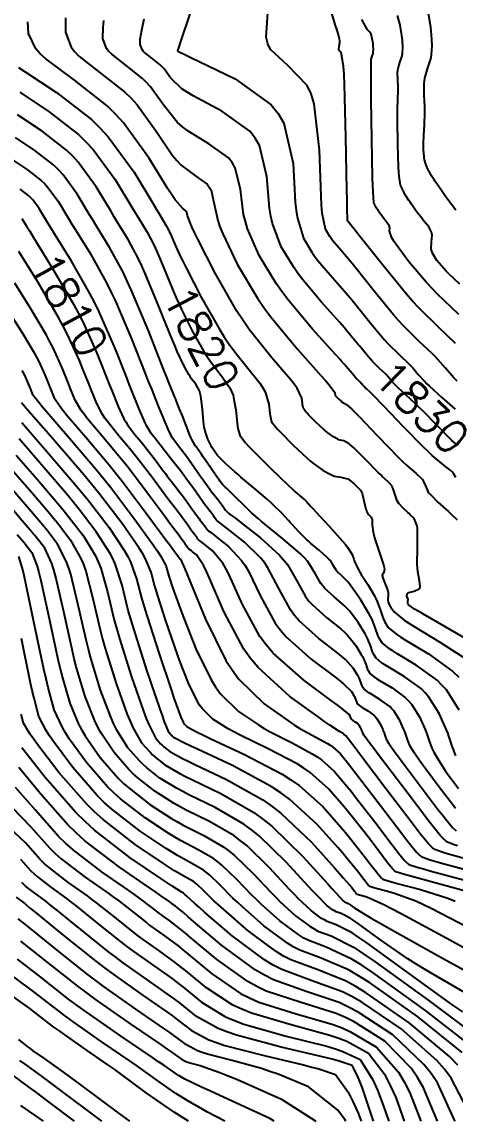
# Model space of a CAD drawing. Header units: metres. Extents: x 837475 to 838479, y 1189012 to 1191015.
# Drawn here: x 838061.6 to 838112.7, y 1189013.9 to 1189143.4 of the extents above; entities that cross this region are included whole.
import ezdxf

# ---------------------------------------------------------------- set-up
doc = ezdxf.new("R2010")
doc.units = ezdxf.units.M
doc.header["$LTSCALE"] = 0.3
doc.layers.add('COTAS 10', color=1, linetype='Continuous')
doc.layers.add('COTAS INT', color=252, linetype='Continuous')
doc.styles.get("Standard").update_dxf_attribs({"font": 'simplex.shx'})

msp = doc.modelspace()

# ---------------------------------------------------------------- linework, layer by layer
at = {"layer": 'COTAS 10'}
for points in [[(838112.736, 1189093.663), (838112.288, 1189094.078), (838110.538, 1189095.826), (838108.846, 1189097.568), (838108.434, 1189097.979), (838108.046, 1189098.359), (838106.849, 1189099.472), (838105.956, 1189100.284), (838105.759, 1189100.474), (838105.584, 1189100.649), (838105.135, 1189101.154), (838104.738, 1189101.616), (838104.596, 1189101.764), (838104.44, 1189101.921), (838103.759, 1189102.561), (838102.926, 1189103.391), (838102.673, 1189103.668), (838102.411, 1189103.966), (838101.387, 1189105.21), (838101.207, 1189105.428), (838100.038, 1189106.842), (838099.572, 1189107.384), (838099.065, 1189107.964), (838096.9, 1189110.385), (838094.699, 1189113.011), (838094.17, 1189113.721), (838093.675, 1189114.424), (838092.179, 1189116.9), (838091.143, 1189119.648), (838090.94, 1189120.522), (838090.772, 1189121.446), (838090.467, 1189125.189), (838089.615, 1189128.841), (838089.103, 1189129.706), (838088.471, 1189130.509), (838085.189, 1189132.88), (838081.788, 1189134.677), (838081.08, 1189135.117), (838080.474, 1189135.533), (838079.132, 1189136.824), (838078.38, 1189137.864), (838078.147, 1189138.121), (838077.902, 1189138.365), (838076.925, 1189139.132), (838076.075, 1189139.792), (838075.911, 1189139.967), (838075.777, 1189140.14), (838075.548, 1189140.737), (838075.564, 1189141.381), (838075.584, 1189141.583), (838075.61, 1189141.795), (838075.763, 1189142.647), (838076.034, 1189143.781)], [(838113.217, 1189112.516), (838111.929, 1189113.729), (838111.624, 1189114.036), (838111.34, 1189114.331), (838110.502, 1189115.292), (838109.985, 1189116.164), (838109.904, 1189116.402), (838109.85, 1189116.638), (838109.883, 1189117.481), (838109.958, 1189118.259), (838109.932, 1189118.454), (838109.886, 1189118.64), (838109.548, 1189119.241), (838109.038, 1189119.859), (838108.882, 1189120.057), (838108.721, 1189120.266), (838108.087, 1189121.118), (838107.49, 1189121.958), (838107.351, 1189122.16), (838107.224, 1189122.349), (838106.86, 1189122.92), (838106.588, 1189123.409), (838106.519, 1189123.545), (838106.451, 1189123.682), (838106.227, 1189124.182), (838106.049, 1189125.227), (838106.01, 1189125.707), (838105.976, 1189126.27), (838105.892, 1189128.994), (838105.861, 1189131.796), (838105.861, 1189132.409), (838105.865, 1189132.952), (838105.909, 1189134.321), (838105.948, 1189135.226), (838105.949, 1189135.476), (838105.946, 1189135.725), (838105.897, 1189136.622), (838105.889, 1189137.472), (838105.911, 1189137.691), (838105.945, 1189137.904), (838106.153, 1189138.617), (838106.377, 1189139.297), (838106.419, 1189139.49), (838106.453, 1189139.684), (838106.507, 1189140.4), (838106.46, 1189141.243), (838106.431, 1189141.518), (838106.395, 1189141.811), (838106.204, 1189143.016), (838105.876, 1189144.165)], [(838061.375, 1189135.14), (838064.837, 1189132.806), (838068.33, 1189130.091), (838069.193, 1189129.247), (838070.01, 1189128.363), (838072.586, 1189124.837), (838074.553, 1189121.577), (838074.986, 1189120.861), (838075.371, 1189120.227), (838076.359, 1189118.609), (838077.113, 1189117.195), (838077.351, 1189116.688), (838077.601, 1189116.132), (838077.853, 1189115.527), (838078.609, 1189113.707), (838079.754, 1189110.982), (838080.09, 1189110.236), (838080.435, 1189109.494), (838081.751, 1189106.848), (838083.097, 1189104.472), (838083.461, 1189103.901), (838083.821, 1189103.367), (838085.091, 1189101.751), (838086.115, 1189100.293), (838086.321, 1189099.858), (838086.494, 1189099.41), (838086.638, 1189098.681), (838086.835, 1189097.682), (838086.977, 1189096.122), (838087.024, 1189095.781), (838087.073, 1189095.479), (838087.279, 1189094.714), (838087.968, 1189093.81), (838088.323, 1189093.419), (838088.749, 1189092.969), (838090.879, 1189090.837), (838093.019, 1189088.773), (838093.45, 1189088.364), (838093.812, 1189088.027), (838094.539, 1189087.397), (838094.795, 1189087.217), (838094.861, 1189087.163), (838094.924, 1189087.107), (838095.133, 1189086.888), (838095.662, 1189086.302), (838095.927, 1189086.014), (838096.244, 1189085.672), (838097.817, 1189083.982), (838099.392, 1189082.222), (838099.71, 1189081.837), (838099.977, 1189081.495), (838100.513, 1189080.625), (838100.709, 1189080.08), (838100.761, 1189079.942), (838100.812, 1189079.81), (838100.988, 1189079.381), (838101.301, 1189078.794), (838101.439, 1189078.561), (838101.6, 1189078.299), (838102.363, 1189077.1), (838103.148, 1189075.78), (838103.322, 1189075.441), (838103.476, 1189075.114), (838103.878, 1189074.029), (838104.187, 1189073.109), (838104.283, 1189072.886), (838104.385, 1189072.676), (838104.79, 1189072.033), (838105.78, 1189071.221), (838106.25, 1189070.906), (838106.805, 1189070.55), (838109.516, 1189068.938), (838112.411, 1189066.846), (838113.082, 1189066.187)], [(838061.606, 1189120.219), (838062.149, 1189119.335), (838062.525, 1189118.724), (838062.976, 1189117.994), (838065.223, 1189114.356), (838067.684, 1189110.133), (838068.27, 1189109.033), (838068.815, 1189107.964), (838070.436, 1189104.356), (838070.751, 1189103.565), (838071.644, 1189101.315), (838071.928, 1189100.604), (838072.189, 1189099.95), (838072.951, 1189098.062), (838073.629, 1189096.636), (838073.837, 1189096.273), (838074.055, 1189095.925), (838074.918, 1189094.783), (838075.851, 1189093.678), (838076.113, 1189093.352), (838076.377, 1189093.018), (838077.343, 1189091.739), (838078.271, 1189090.49), (838078.511, 1189090.174), (838078.743, 1189089.871), (838079.52, 1189088.887), (838080.276, 1189087.92), (838080.495, 1189087.629), (838080.718, 1189087.327), (838081.56, 1189086.151), (838082.294, 1189085.115), (838082.449, 1189084.902), (838082.582, 1189084.721), (838082.891, 1189084.332), (838083.056, 1189084.14), (838083.099, 1189084.083), (838083.141, 1189084.025), (838083.282, 1189083.8), (838083.429, 1189083.586), (838083.474, 1189083.534), (838083.52, 1189083.485), (838083.705, 1189083.337), (838084.172, 1189082.992), (838084.397, 1189082.819), (838084.663, 1189082.613), (838085.969, 1189081.588), (838087.502, 1189079.931), (838087.911, 1189079.326), (838088.312, 1189078.658), (838089.708, 1189075.717), (838091.452, 1189072.538), (838092.073, 1189071.72), (838092.755, 1189070.928), (838095.717, 1189068.295), (838098.482, 1189066.215), (838099.039, 1189065.772), (838099.505, 1189065.388), (838100.438, 1189064.483), (838100.727, 1189064.009), (838100.789, 1189063.897), (838100.842, 1189063.794), (838100.964, 1189063.489), (838101.041, 1189063.26), (838101.065, 1189063.205), (838101.09, 1189063.152), (838101.191, 1189062.992), (838101.438, 1189062.791), (838101.554, 1189062.712), (838101.692, 1189062.624), (838102.367, 1189062.223), (838103.087, 1189061.702), (838103.253, 1189061.539), (838103.406, 1189061.366), (838103.84, 1189060.673), (838104.13, 1189060.013), (838104.191, 1189059.862), (838104.244, 1189059.725), (838104.369, 1189059.342), (838104.487, 1189059.011), (838104.536, 1189058.906), (838104.593, 1189058.795), (838104.856, 1189058.348), (838105.607, 1189057.292), (838105.972, 1189056.797), (838106.404, 1189056.215), (838108.529, 1189053.384), (838110.678, 1189050.56), (838111.126, 1189049.983), (838111.51, 1189049.494), (838112.364, 1189048.467), (838112.774, 1189048.061)], [(838115.612, 1189040.476), (838111.723, 1189041.56), (838107.992, 1189042.562), (838107.269, 1189042.761), (838106.68, 1189042.927), (838105.674, 1189043.243), (838105.533, 1189043.357), (838105.49, 1189043.395), (838105.445, 1189043.436), (838105.27, 1189043.609), (838104.735, 1189044.275), (838104.463, 1189044.626), (838104.138, 1189045.051), (838102.516, 1189047.189), (838100.587, 1189049.671), (838100.067, 1189050.313), (838099.554, 1189050.934), (838097.752, 1189053.014), (838095.591, 1189054.927), (838094.851, 1189055.444), (838094.049, 1189055.954), (838090.643, 1189057.752), (838087.325, 1189059.355), (838086.579, 1189059.744), (838085.909, 1189060.108), (838084.113, 1189061.222), (838082.875, 1189062.458), (838082.556, 1189062.898), (838082.248, 1189063.381), (838081.222, 1189065.479), (838080.233, 1189068.051), (838079.948, 1189068.833), (838079.657, 1189069.644), (838078.568, 1189072.825), (838077.622, 1189075.76), (838077.422, 1189076.416), (838077.249, 1189077.005), (838076.847, 1189078.568), (838076.183, 1189080.128), (838075.844, 1189080.715), (838075.439, 1189081.369), (838073.416, 1189084.291), (838070.674, 1189087.861), (838069.816, 1189088.924), (838068.914, 1189090.02), (838065.298, 1189094.245), (838062.161, 1189097.819), (838061.561, 1189098.504)], [(838113.757, 1189029.037), (838109.249, 1189031.643), (838108.136, 1189032.331), (838107.081, 1189033.004), (838103.757, 1189035.314), (838101.275, 1189037.122), (838100.75, 1189037.479), (838100.296, 1189037.773), (838099.243, 1189038.315), (838098.63, 1189038.539), (838098.454, 1189038.632), (838098.274, 1189038.74), (838097.6, 1189039.243), (838096.434, 1189040.393), (838095.944, 1189040.909), (838095.382, 1189041.51), (838092.749, 1189044.392), (838089.578, 1189047.469), (838088.677, 1189048.193), (838087.766, 1189048.862), (838084.392, 1189050.814), (838081.299, 1189052.316), (838080.566, 1189052.7), (838079.886, 1189053.07), (838077.872, 1189054.295), (838076.278, 1189055.534), (838075.862, 1189055.914), (838075.457, 1189056.309), (838074.088, 1189057.872), (838072.808, 1189059.928), (838072.459, 1189060.635), (838072.113, 1189061.401), (838070.883, 1189064.666), (838069.741, 1189068.423), (838069.451, 1189069.5), (838069.171, 1189070.592), (838068.255, 1189074.666), (838067.367, 1189078.311), (838067.106, 1189079.132), (838066.838, 1189079.871), (838065.815, 1189081.86), (838064.616, 1189083.419), (838064.237, 1189083.888), (838063.838, 1189084.372), (838062.227, 1189086.254), (838060.295, 1189088.497)], [(838112.978, 1189020.465), (838111.995, 1189021.469), (838107.25, 1189025.459), (838102.116, 1189029.025), (838100.887, 1189029.763), (838099.741, 1189030.391), (838096.297, 1189031.756), (838093.301, 1189032.852), (838092.437, 1189033.311), (838091.558, 1189033.837), (838088.26, 1189036.297), (838085.388, 1189038.788), (838084.777, 1189039.332), (838084.246, 1189039.814), (838082.995, 1189041.032), (838082.25, 1189041.754), (838082.038, 1189041.925), (838081.824, 1189042.082), (838081.032, 1189042.54), (838079.607, 1189043.368), (838078.995, 1189043.758), (838078.288, 1189044.218), (838074.949, 1189046.457), (838071.165, 1189049.399), (838070.178, 1189050.3), (838069.217, 1189051.24), (838065.968, 1189054.949), (838063.453, 1189058.247), (838062.956, 1189058.928), (838062.546, 1189059.509), (838061.783, 1189060.765), (838061.506, 1189061.826)], [(838106.71434, 1189013.87212), (838105.706, 1189016.628), (838105.086, 1189017.993), (838104.484, 1189019.169), (838102.452, 1189021.846), (838099.888, 1189023.24), (838098.951, 1189023.607), (838097.915, 1189023.967), (838093.352, 1189025.198), (838088.651, 1189026.586), (838087.528, 1189027.043), (838086.483, 1189027.533), (838083.352, 1189029.567), (838080.895, 1189031.605), (838080.274, 1189032.096), (838079.678, 1189032.557), (838077.743, 1189033.958), (838075.9, 1189035.266), (838075.364, 1189035.668), (838074.816, 1189036.087), (838072.743, 1189037.743), (838070.559, 1189039.475), (838069.942, 1189039.942), (838069.32, 1189040.404), (838067.026, 1189042.026), (838064.842, 1189043.701), (838064.289, 1189044.196), (838063.758, 1189044.705), (838062.026, 1189046.655), (838060.089, 1189048.458)], [(838061.458, 1189035.065), (838064.485, 1189032.662), (838068.156, 1189029.765), (838069.228, 1189028.961), (838070.324, 1189028.155), (838074.485, 1189025.239), (838078.021, 1189022.836), (838078.723, 1189022.353), (838079.305, 1189021.951), (838080.406, 1189021.16), (838080.938, 1189020.879), (838081.16, 1189020.798), (838081.415, 1189020.716), (838082.607, 1189020.406), (838084.933, 1189019.606), (838085.903, 1189019.214), (838087.014, 1189018.748), (838092.201, 1189016.449), (838096.26238, 1189013.87212)], [(838074.33879, 1189013.87212), (838073.043, 1189014.782), (838068.383, 1189018.257), (838067.371, 1189019.003), (838066.481, 1189019.655), (838064.271, 1189021.228), (838062.94, 1189022.156), (838062.603, 1189022.402), (838062.28, 1189022.642), (838061.228, 1189023.467)]]:
    msp.add_lwpolyline(points, dxfattribs=at)
at = {"layer": 'COTAS INT'}
for points in [[(838082.481, 1189147.67), (838080.954, 1189143.057), (838080.659, 1189142.167), (838080.42, 1189141.445), (838080.021, 1189140.235), (838079.991, 1189140.139), (838079.985, 1189140.119), (838079.979, 1189140.102), (838079.968, 1189140.063), (838079.963, 1189140.045), (838079.961, 1189140.037), (838079.958, 1189140.026), (838079.957, 1189140.018), (838079.956, 1189140.016), (838079.956, 1189140.007), (838079.958, 1189140.001), (838079.96, 1189140), (838079.961, 1189139.998), (838079.979, 1189139.984), (838079.984, 1189139.979), (838079.991, 1189139.969), (838081.029, 1189139.462), (838081.681, 1189139.146), (838082.49, 1189138.755), (838086.731, 1189136.708), (838090.988, 1189133.631), (838091.808, 1189132.591), (838092.473, 1189131.468), (838093.578, 1189126.731), (838093.817, 1189122.174), (838093.936, 1189121.165), (838094.077, 1189120.266), (838094.777, 1189117.93), (838095.776, 1189116.277), (838096.107, 1189115.807), (838096.46, 1189115.333), (838097.93, 1189113.579), (838099.578, 1189111.706), (838100.045, 1189111.156), (838100.515, 1189110.593), (838102.248, 1189108.447), (838103.133, 1189107.373), (838103.909, 1189106.429), (838104.334, 1189105.947), (838104.743, 1189105.498), (838106.094, 1189104.152), (838107.197, 1189103.115), (838107.45, 1189102.86), (838107.681, 1189102.62), (838108.324, 1189101.87), (838109.052, 1189101.052), (838109.335, 1189100.769), (838109.655, 1189100.461), (838111.104, 1189099.144), (838112.651, 1189097.752)], [(838112.912, 1189101.063), (838112.52, 1189101.455), (838111.513, 1189102.587), (838110.624, 1189103.624), (838110.305, 1189103.956), (838109.955, 1189104.308), (838108.429, 1189105.743), (838106.561, 1189107.604), (838105.994, 1189108.225), (838105.407, 1189108.892), (838103.11, 1189111.683), (838100.992, 1189114.343), (838100.517, 1189114.928), (838100.092, 1189115.447), (838098.96, 1189116.774), (838098.221, 1189117.655), (838098.044, 1189117.893), (838097.878, 1189118.129), (838097.376, 1189118.96), (838097.011, 1189120.883), (838096.932, 1189121.808), (838096.862, 1189122.903), (838096.689, 1189128.273), (838096.05, 1189133.748), (838095.686, 1189134.909), (838095.242, 1189135.917), (838092.965, 1189138.273), (838090.899, 1189140.134), (838090.589, 1189140.829), (838090.391, 1189141.603), (838090.622, 1189145.045)], [(838112.712, 1189105.502), (838110.764, 1189107.334), (838108.378, 1189109.711), (838107.655, 1189110.504), (838106.905, 1189111.356), (838103.971, 1189114.919), (838101.468, 1189118.094), (838100.605, 1189119.188), (838099.99, 1189119.968), (838099.982, 1189119.977), (838099.981, 1189119.979), (838099.979, 1189119.981), (838099.974, 1189119.99), (838099.945, 1189121.501), (838099.928, 1189122.451), (838099.907, 1189123.632), (838099.799, 1189129.815), (838099.634, 1189136.025), (838099.576, 1189137.222), (838099.514, 1189138.193), (838099.246, 1189139.815), (838099.025, 1189140.014), (838098.992, 1189140.089), (838098.97, 1189140.172), (838098.995, 1189140.541), (838099.067, 1189140.935), (838099.075, 1189141.033), (838099.079, 1189141.128), (838099.05, 1189141.431), (838098.834, 1189142.171), (838098.719, 1189142.541), (838098.581, 1189142.982), (838097.884, 1189145.17)], [(838112.74, 1189121.226), (838111.998, 1189122.206), (838111.805, 1189122.469), (838111.617, 1189122.728), (838110.981, 1189123.634), (838110.448, 1189124.421), (838110.324, 1189124.605), (838110.211, 1189124.775), (838109.89, 1189125.268), (838109.64, 1189125.701), (838109.571, 1189125.833), (838109.503, 1189125.971), (838109.262, 1189126.513), (838109.067, 1189127.152), (838109.028, 1189127.35), (838108.996, 1189127.558), (838108.938, 1189128.387), (838108.946, 1189129.376), (838108.957, 1189129.684), (838108.971, 1189130.007), (838109.052, 1189131.3), (838109.112, 1189132.687), (838109.113, 1189133.069), (838109.108, 1189133.451), (838109.033, 1189134.825), (838109.021, 1189136.127), (838109.056, 1189136.463), (838109.106, 1189136.79), (838109.426, 1189137.882), (838109.768, 1189138.923), (838109.834, 1189139.218), (838109.886, 1189139.516), (838109.969, 1189140.612), (838109.897, 1189141.905), (838109.852, 1189142.326), (838109.796, 1189142.774), (838109.504, 1189144.62)], [(838114.566, 1189070.362), (838111.651, 1189072.016), (838108.854, 1189073.626), (838108.314, 1189073.947), (838107.875, 1189074.214), (838107.138, 1189074.729), (838107.089, 1189074.889), (838107.084, 1189074.933), (838107.083, 1189074.976), (838107.109, 1189075.13), (838107.122, 1189075.315), (838107.112, 1189075.378), (838107.096, 1189075.446), (838106.989, 1189075.731), (838107.028, 1189076.015), (838107.105, 1189076.082), (838107.21, 1189076.143), (838107.827, 1189076.32), (838108.414, 1189076.596), (838108.501, 1189076.719), (838108.554, 1189076.862), (838108.473, 1189077.548), (838108.256, 1189078.648), (838108.225, 1189079.052), (838108.205, 1189079.499), (838108.238, 1189081.475), (838108.246, 1189083.372), (838108.211, 1189083.769), (838108.159, 1189084.112), (838107.84, 1189084.888), (838107.382, 1189085.324), (838107.243, 1189085.452), (838107.099, 1189085.583), (838106.537, 1189086.082), (838106.024, 1189086.659), (838105.912, 1189086.839), (838105.812, 1189087.027), (838105.559, 1189087.782), (838105.338, 1189088.494), (838105.258, 1189088.656), (838105.171, 1189088.803), (838104.79, 1189089.207), (838104.121, 1189089.791), (838103.852, 1189090.051), (838103.546, 1189090.354), (838102.139, 1189091.803), (838100.738, 1189093.195), (838100.437, 1189093.462), (838100.173, 1189093.678), (838099.53, 1189094.032), (838099.102, 1189094.113), (838098.973, 1189094.158), (838098.84, 1189094.212), (838098.32, 1189094.488), (838097.67, 1189094.963), (838097.454, 1189095.143), (838097.223, 1189095.344), (838096.26, 1189096.243), (838095.387, 1189097.117), (838095.212, 1189097.302), (838095.067, 1189097.462), (838094.784, 1189097.832), (838094.7, 1189098.146), (838094.679, 1189098.27), (838094.66, 1189098.41), (838094.602, 1189099.05), (838094.032, 1189100.232), (838093.69, 1189100.715), (838093.268, 1189101.265), (838091.08, 1189103.811), (838088.405, 1189107.159), (838087.676, 1189108.216), (838086.953, 1189109.328), (838084.383, 1189113.811), (838082.342, 1189117.795), (838081.952, 1189118.593), (838081.638, 1189119.259), (838081.135, 1189120.563), (838081.043, 1189120.959), (838080.987, 1189121.053), (838080.919, 1189121.14), (838080.563, 1189121.397), (838079.68, 1189122.445), (838079.279, 1189123.031), (838078.811, 1189123.745), (838076.555, 1189127.389), (838073.57, 1189131.521), (838072.641, 1189132.541), (838071.669, 1189133.508), (838067.79, 1189136.555), (838064.424, 1189139.04), (838063.775, 1189139.652), (838063.248, 1189140.232), (838062.369, 1189142.053), (838062.307, 1189143.425)], [(838066.732, 1189143.891), (838066.733, 1189142.196), (838067.414, 1189140.417), (838067.813, 1189139.903), (838068.303, 1189139.38), (838070.835, 1189137.414), (838073.746, 1189135.127), (838074.476, 1189134.401), (838075.173, 1189133.635), (838077.414, 1189130.534), (838079.365, 1189127.674), (838079.88, 1189127.06), (838080.383, 1189126.523), (838082.105, 1189125.225), (838083.436, 1189124.263), (838083.693, 1189123.937), (838083.9, 1189123.586), (838084.246, 1189122.105), (838084.683, 1189119.988), (838084.948, 1189119.236), (838085.276, 1189118.413), (838086.982, 1189114.84), (838089.355, 1189110.849), (838090.104, 1189109.761), (838090.893, 1189108.68), (838094.074, 1189104.84), (838096.844, 1189101.751), (838097.374, 1189101.143), (838097.801, 1189100.643), (838098.485, 1189099.733), (838098.502, 1189099.554), (838098.507, 1189099.515), (838098.513, 1189099.48), (838098.536, 1189099.392), (838098.616, 1189099.288), (838098.657, 1189099.243), (838098.706, 1189099.191), (838098.951, 1189098.946), (838099.221, 1189098.694), (838099.286, 1189098.637), (838099.346, 1189098.587), (838099.529, 1189098.453), (838099.674, 1189098.376), (838099.712, 1189098.361), (838099.748, 1189098.348), (838099.868, 1189098.325), (838100.504, 1189097.748), (838100.865, 1189097.386), (838101.306, 1189096.937), (838103.569, 1189094.583), (838105.953, 1189092.128), (838106.471, 1189091.615), (838106.927, 1189091.174), (838108.061, 1189090.185), (838108.675, 1189089.648), (838108.803, 1189089.493), (838108.913, 1189089.335), (838109.16, 1189088.74), (838109.466, 1189088.07), (838109.613, 1189087.864), (838109.788, 1189087.65), (838110.645, 1189086.804), (838111.621, 1189085.938), (838111.87, 1189085.71), (838112.111, 1189085.488), (838112.906, 1189084.732)], [(838112.761, 1189089.698), (838112.489, 1189090.176), (838112.348, 1189090.33), (838112.179, 1189090.493), (838111.332, 1189091.162), (838109.972, 1189092.307), (838109.479, 1189092.77), (838108.936, 1189093.296), (838106.556, 1189095.727), (838104.3, 1189098.082), (838103.836, 1189098.561), (838103.442, 1189098.965), (838102.595, 1189099.8), (838102.256, 1189100.108), (838102.182, 1189100.18), (838102.116, 1189100.246), (838101.945, 1189100.437), (838101.795, 1189100.612), (838101.741, 1189100.668), (838101.682, 1189100.728), (838101.424, 1189100.97), (838101.109, 1189101.285), (838101.013, 1189101.39), (838100.914, 1189101.503), (838100.525, 1189101.974), (838099.825, 1189102.787), (838099.561, 1189103.092), (838099.246, 1189103.447), (838099.099, 1189103.612), (838098.552, 1189104.223), (838095.87, 1189107.191), (838092.938, 1189110.689), (838092.233, 1189111.635), (838091.574, 1189112.572), (838089.58, 1189115.87), (838088.21, 1189119.03), (838087.944, 1189119.879), (838087.728, 1189120.717), (838087.357, 1189123.647), (838086.758, 1189126.213), (838086.398, 1189126.822), (838085.953, 1189127.386), (838083.647, 1189129.053), (838081.085, 1189130.6), (838080.48, 1189131.089), (838079.92, 1189131.603), (838078.273, 1189133.679), (838076.777, 1189135.75), (838076.311, 1189136.261), (838075.824, 1189136.746), (838073.88, 1189138.273), (838072.189, 1189139.586), (838071.862, 1189139.935), (838071.595, 1189140.278), (838071.141, 1189141.467), (838071.172, 1189142.748), (838071.211, 1189143.15), (838071.264, 1189143.572)], [(838113.099, 1189108.924), (838110.562, 1189111.352), (838109.913, 1189112.024), (838109.288, 1189112.696), (838107.224, 1189115.121), (838105.708, 1189117.152), (838105.427, 1189117.576), (838105.207, 1189117.939), (838104.916, 1189118.747), (838104.954, 1189119.134), (838104.941, 1189119.231), (838104.918, 1189119.323), (838104.75, 1189119.622), (838104.496, 1189119.93), (838104.419, 1189120.028), (838104.339, 1189120.132), (838104.023, 1189120.556), (838103.726, 1189120.974), (838103.657, 1189121.074), (838103.594, 1189121.168), (838103.413, 1189121.453), (838103.278, 1189121.696), (838103.243, 1189121.764), (838103.209, 1189121.832), (838103.098, 1189122.081), (838102.996, 1189123.386), (838102.969, 1189124.121), (838102.941, 1189125.017), (838102.845, 1189129.6), (838102.776, 1189134.217), (838102.765, 1189135.135), (838102.759, 1189135.896), (838102.766, 1189137.342), (838102.784, 1189137.765), (838102.785, 1189137.882), (838102.783, 1189137.999), (838102.76, 1189138.419), (838102.757, 1189138.817), (838102.767, 1189138.919), (838102.783, 1189139.019), (838102.88, 1189139.353), (838102.985, 1189139.671), (838103.005, 1189139.761), (838103.021, 1189139.852), (838103.046, 1189140.187), (838103.024, 1189140.582), (838103.01, 1189140.711), (838102.993, 1189140.848), (838102.904, 1189141.412), (838102.751, 1189141.949), (838102.693, 1189142.07), (838102.629, 1189142.177), (838102.343, 1189142.463), (838101.686, 1189143.69)], [(838061.219, 1189138.025), (838061.983, 1189137.513), (838065.696, 1189135.08), (838069.809, 1189131.884), (838070.825, 1189130.89), (838071.788, 1189129.849), (838074.822, 1189125.696), (838077.033, 1189122.026), (838077.478, 1189121.289), (838077.85, 1189120.673), (838078.586, 1189119.46), (838078.879, 1189118.91), (838078.971, 1189118.714), (838079.068, 1189118.498), (838079.46, 1189117.556), (838079.9, 1189116.595), (838080.226, 1189115.882), (838080.56, 1189115.204), (838080.947, 1189114.433), (838082.781, 1189110.877), (838084.919, 1189107.103), (838085.497, 1189106.195), (838086.069, 1189105.347), (838086.982, 1189104.186), (838088.085, 1189102.781), (838089.692, 1189100.779), (838090.005, 1189100.287), (838090.263, 1189099.821), (838090.718, 1189098.366), (838090.819, 1189097.266), (838090.851, 1189097.026), (838090.886, 1189096.812), (838091.031, 1189096.273), (838091.517, 1189095.636), (838091.768, 1189095.361), (838092.068, 1189095.043), (838093.57, 1189093.54), (838095.225, 1189091.994), (838095.623, 1189091.648), (838095.993, 1189091.339), (838097.111, 1189090.522), (838098.005, 1189090.048), (838098.235, 1189089.954), (838098.456, 1189089.878), (838099.192, 1189089.738), (838099.842, 1189089.609), (838100.009, 1189089.539), (838100.171, 1189089.454), (838100.709, 1189089.023), (838101.139, 1189088.58), (838101.232, 1189088.488), (838101.315, 1189088.408), (838101.519, 1189088.23), (838101.667, 1189087.958), (838101.713, 1189087.819), (838101.762, 1189087.652), (838101.958, 1189086.823), (838102.158, 1189085.985), (838102.21, 1189085.814), (838102.261, 1189085.668), (838102.429, 1189085.36), (838102.578, 1189085.228), (838102.616, 1189085.193), (838102.653, 1189085.159), (838102.774, 1189085.044), (838102.858, 1189084.838), (838102.872, 1189084.748), (838102.881, 1189084.642), (838102.879, 1189084.14), (838102.99, 1189083.287), (838103.071, 1189082.961), (838103.173, 1189082.595), (838103.721, 1189080.949), (838104.219, 1189079.409), (838104.289, 1189079.111), (838104.329, 1189078.868), (838104.231, 1189078.454), (838104.079, 1189078.237), (838104.085, 1189078.119), (838104.112, 1189077.975), (838104.386, 1189077.243), (838104.698, 1189076.466), (838104.749, 1189076.294), (838104.786, 1189076.14), (838104.79, 1189075.738), (838104.729, 1189075.457), (838104.724, 1189075.378), (838104.725, 1189075.3), (838104.769, 1189075.017), (838104.93, 1189074.664), (838105.004, 1189074.542), (838105.091, 1189074.409), (838105.51, 1189073.841), (838106.649, 1189072.907), (838107.19, 1189072.544), (838107.828, 1189072.136), (838110.946, 1189070.282), (838114.142, 1189068.168)], [(838113.122, 1189062.3), (838111.638, 1189064.669), (838111.116, 1189065.257), (838110.546, 1189065.817), (838108.086, 1189067.595), (838105.783, 1189068.965), (838105.311, 1189069.267), (838104.912, 1189069.535), (838104.07, 1189070.225), (838103.726, 1189070.771), (838103.64, 1189070.95), (838103.558, 1189071.139), (838103.295, 1189071.921), (838102.876, 1189072.963), (838102.695, 1189073.317), (838102.486, 1189073.7), (838101.497, 1189075.316), (838100.449, 1189076.843), (838100.202, 1189077.168), (838099.975, 1189077.451), (838099.312, 1189078.121), (838098.837, 1189078.544), (838098.727, 1189078.671), (838098.628, 1189078.802), (838098.348, 1189079.312), (838097.959, 1189079.914), (838097.791, 1189080.103), (838097.596, 1189080.302), (838096.675, 1189081.101), (838095.637, 1189081.964), (838095.37, 1189082.203), (838095.111, 1189082.443), (838094.245, 1189083.31), (838093.444, 1189084.173), (838093.225, 1189084.411), (838093.007, 1189084.648), (838092.231, 1189085.499), (838091.268, 1189086.466), (838090.933, 1189086.776), (838090.567, 1189087.104), (838088.997, 1189088.444), (838087.417, 1189089.767), (838087.045, 1189090.086), (838086.701, 1189090.383), (838085.694, 1189091.284), (838084.978, 1189091.981), (838084.818, 1189092.15), (838084.673, 1189092.309), (838084.288, 1189092.797), (838084.029, 1189093.209), (838083.965, 1189093.32), (838083.903, 1189093.431), (838083.709, 1189093.819), (838083.535, 1189094.219), (838083.487, 1189094.338), (838083.439, 1189094.459), (838083.267, 1189094.924), (838083.107, 1189095.656), (838083.066, 1189095.945), (838083.027, 1189096.273), (838082.9, 1189097.772), (838082.705, 1189099.286), (838082.624, 1189099.623), (838082.531, 1189099.925), (838082.096, 1189100.721), (838081.573, 1189101.386), (838081.425, 1189101.606), (838081.275, 1189101.841), (838080.721, 1189102.82), (838079.923, 1189104.556), (838079.62, 1189105.268), (838079.281, 1189106.082), (838078.313, 1189108.483), (838077.758, 1189109.857), (838076.134, 1189113.766), (838075.82, 1189114.467), (838075.731, 1189114.662), (838075.348, 1189115.479), (838074.131, 1189117.758), (838072.892, 1189119.78), (838072.494, 1189120.434), (838072.072, 1189121.129), (838070.351, 1189123.978), (838068.232, 1189126.878), (838067.56, 1189127.605), (838066.85, 1189128.299), (838063.978, 1189130.531), (838061.107, 1189132.472)], [(838112.759, 1189056.923), (838112.621, 1189057.218), (838112.288, 1189058.149), (838111.938, 1189059.226), (838111.788, 1189059.613), (838111.615, 1189060.038), (838110.801, 1189061.893), (838109.58, 1189063.843), (838109.151, 1189064.328), (838108.681, 1189064.788), (838106.656, 1189066.252), (838104.76, 1189067.38), (838104.372, 1189067.628), (838104.043, 1189067.849), (838103.351, 1189068.417), (838103.067, 1189068.867), (838102.996, 1189069.013), (838102.929, 1189069.169), (838102.712, 1189069.813), (838102.367, 1189070.671), (838102.218, 1189070.962), (838102.046, 1189071.277), (838101.232, 1189072.608), (838100.213, 1189073.979), (838099.911, 1189074.319), (838099.602, 1189074.642), (838098.413, 1189075.664), (838097.316, 1189076.64), (838097.064, 1189076.933), (838096.834, 1189077.236), (838096.188, 1189078.413), (838095.291, 1189079.802), (838094.903, 1189080.238), (838094.455, 1189080.697), (838092.329, 1189082.54), (838090.231, 1189084.214), (838089.8, 1189084.567), (838089.434, 1189084.871), (838088.654, 1189085.567), (838088.157, 1189086.076), (838087.97, 1189086.262), (838087.761, 1189086.468), (838086.828, 1189087.373), (838085.939, 1189088.228), (838085.758, 1189088.402), (838085.605, 1189088.549), (838085.29, 1189088.854), (838084.987, 1189089.245), (838084.841, 1189089.447), (838084.67, 1189089.689), (838083.829, 1189090.9), (838082.938, 1189092.196), (838082.734, 1189092.491), (838082.549, 1189092.758), (838082.036, 1189093.496), (838081.632, 1189094.193), (838081.515, 1189094.435), (838081.395, 1189094.698), (838080.947, 1189095.826), (838080.52, 1189096.974), (838080.415, 1189097.25), (838080.314, 1189097.508), (838079.998, 1189098.289), (838079.746, 1189098.888), (838079.685, 1189099.031), (838079.63, 1189099.165), (838079.464, 1189099.567), (838078.933, 1189100.899), (838078.647, 1189101.619), (838078.302, 1189102.491), (838076.551, 1189106.908), (838074.535, 1189111.732), (838074.022, 1189112.862), (838073.527, 1189113.901), (838071.904, 1189116.908), (838070.413, 1189119.333), (838070.001, 1189120.007), (838069.591, 1189120.68), (838068.115, 1189123.119), (838066.454, 1189125.392), (838065.927, 1189125.962), (838065.371, 1189126.506), (838063.119, 1189128.257), (838060.868, 1189129.778)], [(838060.629, 1189127.084), (838062.259, 1189125.982), (838063.891, 1189124.714), (838064.294, 1189124.32), (838064.676, 1189123.907), (838065.88, 1189122.259), (838067.11, 1189120.232), (838067.509, 1189119.579), (838067.934, 1189118.887), (838069.677, 1189116.057), (838071.58, 1189112.645), (838072.105, 1189111.585), (838072.628, 1189110.476), (838074.513, 1189106.057), (838076.141, 1189101.955), (838076.503, 1189101.045), (838076.827, 1189100.234), (838077.676, 1189098.124), (838078.211, 1189096.816), (838078.336, 1189096.511), (838078.452, 1189096.231), (838078.79, 1189095.423), (838079.132, 1189094.752), (838079.251, 1189094.558), (838079.381, 1189094.36), (838079.937, 1189093.613), (838080.716, 1189092.596), (838080.987, 1189092.227), (838081.282, 1189091.82), (838082.547, 1189090.037), (838083.743, 1189088.347), (838083.996, 1189088), (838084.214, 1189087.704), (838084.718, 1189087.069), (838084.987, 1189086.756), (838085.057, 1189086.663), (838085.125, 1189086.568), (838085.357, 1189086.201), (838085.596, 1189085.851), (838085.669, 1189085.767), (838085.745, 1189085.688), (838086.046, 1189085.446), (838086.808, 1189084.883), (838087.175, 1189084.601), (838087.609, 1189084.264), (838089.741, 1189082.591), (838091.964, 1189080.578), (838092.456, 1189080.026), (838092.893, 1189079.477), (838094.028, 1189077.515), (838095.04, 1189075.67), (838095.4, 1189075.195), (838095.796, 1189074.736), (838097.515, 1189073.208), (838099.228, 1189071.833), (838099.62, 1189071.47), (838099.977, 1189071.115), (838100.967, 1189069.899), (838101.607, 1189068.855), (838101.742, 1189068.607), (838101.859, 1189068.379), (838102.13, 1189067.705), (838102.299, 1189067.2), (838102.352, 1189067.077), (838102.408, 1189066.962), (838102.631, 1189066.609), (838103.175, 1189066.163), (838103.433, 1189065.989), (838103.738, 1189065.794), (838105.226, 1189064.909), (838106.816, 1189063.76), (838107.185, 1189063.398), (838107.522, 1189063.018), (838108.481, 1189061.487), (838109.12, 1189060.03), (838109.255, 1189059.696), (838109.373, 1189059.392), (838109.648, 1189058.547), (838109.91, 1189057.816), (838110.018, 1189057.584), (838110.143, 1189057.34), (838110.724, 1189056.351), (838111.498, 1189055.193), (838111.744, 1189054.842), (838112.004, 1189054.477), (838113.057, 1189053.049)], [(838112.724, 1189050.703), (838112.38, 1189051.142), (838110.793, 1189053.217), (838109.204, 1189055.346), (838108.858, 1189055.819), (838108.553, 1189056.242), (838107.79, 1189057.349), (838107.368, 1189058.068), (838107.277, 1189058.245), (838107.198, 1189058.413), (838107.009, 1189058.945), (838106.809, 1189059.558), (838106.723, 1189059.779), (838106.625, 1189060.021), (838106.161, 1189061.08), (838105.464, 1189062.192), (838105.219, 1189062.468), (838104.951, 1189062.731), (838103.797, 1189063.566), (838102.715, 1189064.209), (838102.494, 1189064.351), (838102.306, 1189064.477), (838101.911, 1189064.801), (838101.749, 1189065.057), (838101.709, 1189065.141), (838101.67, 1189065.23), (838101.547, 1189065.597), (838101.35, 1189066.086), (838101.265, 1189066.252), (838101.167, 1189066.432), (838100.703, 1189067.191), (838099.741, 1189068.252), (838099.33, 1189068.621), (838098.855, 1189069.024), (838096.616, 1189070.751), (838094.275, 1189072.832), (838093.737, 1189073.457), (838093.246, 1189074.104), (838091.868, 1189076.616), (838090.603, 1189079.068), (838090.183, 1189079.676), (838089.733, 1189080.255), (838087.855, 1189082.09), (838086.136, 1189083.438), (838085.786, 1189083.71), (838085.49, 1189083.938), (838084.876, 1189084.392), (838084.633, 1189084.587), (838084.571, 1189084.65), (838084.512, 1189084.718), (838084.319, 1189085), (838084.133, 1189085.296), (838084.078, 1189085.373), (838084.021, 1189085.448), (838083.805, 1189085.7), (838083.398, 1189086.212), (838083.222, 1189086.451), (838083.019, 1189086.731), (838082.053, 1189088.094), (838080.945, 1189089.642), (838080.651, 1189090.039), (838080.363, 1189090.423), (838079.368, 1189091.695), (838078.53, 1189092.739), (838078.34, 1189092.979), (838078.169, 1189093.198), (838077.702, 1189093.811), (838077.359, 1189094.264), (838077.266, 1189094.383), (838077.173, 1189094.499), (838076.842, 1189094.891), (838076.434, 1189095.546), (838076.293, 1189095.827), (838076.139, 1189096.151), (838075.48, 1189097.683), (838074.57, 1189099.941), (838074.257, 1189100.722), (838073.918, 1189101.572), (838072.702, 1189104.636), (838072.475, 1189105.206), (838070.722, 1189109.22), (838070.187, 1189110.309), (838069.632, 1189111.389), (838067.45, 1189115.206), (838065.455, 1189118.44), (838065.017, 1189119.152), (838064.629, 1189119.783), (838063.673, 1189121.354), (838063.644, 1189121.4), (838062.898, 1189122.421), (838062.661, 1189122.677), (838062.412, 1189122.922), (838061.4, 1189123.707)], [(838112.934, 1189046.308), (838112.547, 1189046.43), (838111.783, 1189046.734), (838111.49, 1189046.971), (838111.401, 1189047.051), (838111.308, 1189047.136), (838110.945, 1189047.495), (838109.992, 1189048.666), (838109.528, 1189049.263), (838108.977, 1189049.979), (838106.265, 1189053.552), (838103.604, 1189057.084), (838103.086, 1189057.775), (838102.662, 1189058.341), (838101.922, 1189059.346), (838101.818, 1189059.523), (838101.795, 1189059.567), (838101.776, 1189059.609), (838101.729, 1189059.74), (838101.68, 1189059.891), (838101.659, 1189059.945), (838101.634, 1189060.005), (838101.52, 1189060.266), (838101.348, 1189060.541), (838101.288, 1189060.609), (838101.222, 1189060.674), (838100.937, 1189060.88), (838100.67, 1189061.038), (838100.615, 1189061.073), (838100.569, 1189061.104), (838100.471, 1189061.184), (838100.432, 1189061.248), (838100.422, 1189061.268), (838100.412, 1189061.29), (838100.382, 1189061.381), (838100.333, 1189061.502), (838100.312, 1189061.543), (838100.288, 1189061.587), (838100.173, 1189061.774), (838099.27, 1189062.524), (838098.748, 1189062.923), (838098.108, 1189063.405), (838094.818, 1189065.838), (838091.234, 1189069.025), (838090.41, 1189069.982), (838089.658, 1189070.972), (838087.548, 1189074.818), (838086.022, 1189078.248), (838085.638, 1189078.976), (838085.271, 1189079.608), (838084.083, 1189081.086), (838083.19, 1189081.787), (838083.008, 1189081.928), (838082.854, 1189082.047), (838082.534, 1189082.283), (838082.408, 1189082.384), (838082.376, 1189082.417), (838082.345, 1189082.453), (838082.245, 1189082.599), (838082.148, 1189082.753), (838082.12, 1189082.793), (838082.09, 1189082.832), (838081.978, 1189082.963), (838081.767, 1189083.229), (838081.675, 1189083.353), (838081.569, 1189083.499), (838081.067, 1189084.207), (838080.491, 1189085.012), (838080.338, 1189085.218), (838080.189, 1189085.418), (838079.672, 1189086.079), (838078.956, 1189087.004), (838078.682, 1189087.369), (838078.374, 1189087.782), (838076.983, 1189089.668), (838075.394, 1189091.771), (838074.96, 1189092.321), (838074.529, 1189092.857), (838072.994, 1189094.676), (838071.676, 1189096.304), (838071.382, 1189096.719), (838071.119, 1189097.12), (838070.421, 1189098.44), (838069.809, 1189099.96), (838069.598, 1189100.486), (838069.37, 1189101.058), (838068.8, 1189102.494), (838068.398, 1189103.505), (838066.986, 1189106.582), (838066.481, 1189107.551), (838065.925, 1189108.572), (838063.505, 1189112.681), (838061.243, 1189116.335)], [(838115.017, 1189044.458), (838112.161, 1189045.237), (838111.595, 1189045.4), (838111.128, 1189045.541), (838110.255, 1189045.861), (838110.001, 1189046.068), (838109.923, 1189046.137), (838109.843, 1189046.211), (838109.526, 1189046.524), (838108.558, 1189047.726), (838108.067, 1189048.362), (838107.479, 1189049.13), (838104.548, 1189052.994), (838101.648, 1189056.83), (838101.079, 1189057.58), (838100.612, 1189058.193), (838099.768, 1189059.279), (838099.545, 1189059.477), (838099.469, 1189059.53), (838099.386, 1189059.583), (838099.035, 1189059.768), (838097.899, 1189060.515), (838097.322, 1189060.922), (838096.631, 1189061.415), (838093.186, 1189063.919), (838089.442, 1189067.32), (838088.563, 1189068.379), (838087.751, 1189069.488), (838085.388, 1189073.919), (838083.732, 1189077.839), (838083.365, 1189078.626), (838083.04, 1189079.284), (838082.197, 1189080.584), (838081.716, 1189080.962), (838081.618, 1189081.038), (838081.536, 1189081.101), (838081.364, 1189081.228), (838081.296, 1189081.283), (838081.279, 1189081.301), (838081.262, 1189081.32), (838081.208, 1189081.399), (838081.156, 1189081.481), (838081.141, 1189081.503), (838081.125, 1189081.524), (838081.064, 1189081.594), (838080.951, 1189081.738), (838080.901, 1189081.804), (838080.844, 1189081.883), (838080.574, 1189082.264), (838080.264, 1189082.697), (838080.182, 1189082.808), (838080.101, 1189082.915), (838079.823, 1189083.271), (838079.17, 1189084.136), (838078.852, 1189084.564), (838078.476, 1189085.074), (838076.624, 1189087.596), (838074.411, 1189090.524), (838073.807, 1189091.29), (838073.207, 1189092.036), (838071.07, 1189094.568), (838069.298, 1189096.683), (838068.927, 1189097.166), (838068.608, 1189097.604), (838067.892, 1189098.819), (838067.428, 1189099.97), (838067.268, 1189100.368), (838067.096, 1189100.801), (838066.36, 1189102.654), (838065.291, 1189104.984), (838064.908, 1189105.718), (838064.487, 1189106.491), (838062.654, 1189109.603), (838060.781, 1189112.612)], [(838060.32, 1189108.889), (838061.803, 1189106.525), (838063.049, 1189104.411), (838063.335, 1189103.886), (838063.595, 1189103.387), (838064.321, 1189101.803), (838064.821, 1189100.545), (838064.939, 1189100.25), (838065.047, 1189099.979), (838065.362, 1189099.197), (838066.098, 1189098.089), (838066.472, 1189097.612), (838066.919, 1189097.061), (838069.146, 1189094.46), (838071.885, 1189091.215), (838072.654, 1189090.259), (838073.428, 1189089.278), (838076.265, 1189085.524), (838078.578, 1189082.365), (838079.023, 1189081.759), (838079.383, 1189081.268), (838079.975, 1189080.463), (838080.014, 1189080.413), (838080.026, 1189080.398), (838080.037, 1189080.382), (838080.081, 1189080.321), (838080.12, 1189080.267), (838080.128, 1189080.256), (838080.135, 1189080.246), (838080.159, 1189080.216), (838080.162, 1189080.213), (838080.164, 1189080.21), (838080.171, 1189080.198), (838080.179, 1189080.187), (838080.181, 1189080.184), (838080.184, 1189080.182), (838080.193, 1189080.174), (838080.229, 1189080.147), (838080.243, 1189080.136), (838080.311, 1189080.083), (838080.808, 1189078.96), (838081.093, 1189078.276), (838081.441, 1189077.429), (838083.228, 1189073.02), (838085.631, 1189068.161), (838086.368, 1189067.03), (838087.135, 1189065.993), (838090.162, 1189063.02), (838093.057, 1189060.979), (838093.741, 1189060.529), (838094.374, 1189060.128), (838096.237, 1189059.096), (838097.607, 1189058.373), (838097.929, 1189058.168), (838098.227, 1189057.96), (838099.096, 1189057.191), (838100.259, 1189055.774), (838100.742, 1189055.157), (838101.294, 1189054.444), (838103.871, 1189051.059), (838106.365, 1189047.77), (838106.866, 1189047.117), (838107.284, 1189046.576), (838108.108, 1189045.552), (838108.377, 1189045.286), (838108.445, 1189045.223), (838108.511, 1189045.164), (838108.728, 1189044.988), (838109.709, 1189044.653), (838110.257, 1189044.493), (838110.925, 1189044.304), (838114.335, 1189043.382)], [(838061.611, 1189102.33), (838061.762, 1189102.053), (838061.899, 1189101.789), (838062.283, 1189100.953), (838062.547, 1189100.288), (838062.609, 1189100.132), (838062.666, 1189099.989), (838062.833, 1189099.576), (838063.588, 1189098.573), (838064.017, 1189098.058), (838064.54, 1189097.44), (838067.222, 1189094.353), (838070.414, 1189090.598), (838071.259, 1189089.559), (838072.087, 1189088.521), (838074.936, 1189084.777), (838077.159, 1189081.668), (838077.592, 1189081.031), (838077.946, 1189080.491), (838078.565, 1189079.348), (838078.748, 1189078.637), (838078.827, 1189078.369), (838078.918, 1189078.071), (838079.348, 1189076.735), (838080.084, 1189074.692), (838080.367, 1189073.947), (838080.685, 1189073.125), (838082.121, 1189069.508), (838083.901, 1189065.866), (838084.436, 1189065.029), (838084.989, 1189064.265), (838087.137, 1189062.121), (838089.483, 1189060.544), (838090.16, 1189060.136), (838090.85, 1189059.742), (838093.44, 1189058.424), (838095.828, 1189057.164), (838096.39, 1189056.806), (838096.909, 1189056.444), (838098.424, 1189055.103), (838099.906, 1189053.354), (838100.404, 1189052.735), (838100.941, 1189052.058), (838103.194, 1189049.124), (838105.251, 1189046.41), (838105.664, 1189045.872), (838106.009, 1189045.425), (838106.689, 1189044.581), (838106.911, 1189044.361), (838106.968, 1189044.309), (838107.022, 1189044.261), (838107.201, 1189044.116), (838108.291, 1189043.764), (838108.919, 1189043.586), (838109.69, 1189043.372), (838113.654, 1189042.305)], [(838061.591, 1189096.176), (838064.555, 1189092.793), (838067.851, 1189088.945), (838068.668, 1189087.954), (838069.443, 1189086.995), (838071.896, 1189083.804), (838073.718, 1189081.069), (838074.096, 1189080.398), (838074.419, 1189079.764), (838075.128, 1189077.788), (838075.749, 1189075.373), (838076.017, 1189074.463), (838076.326, 1189073.449), (838077.788, 1189068.915), (838079.231, 1189064.596), (838079.528, 1189063.718), (838079.781, 1189062.978), (838080.324, 1189061.45), (838080.595, 1189060.895), (838080.677, 1189060.767), (838080.761, 1189060.651), (838081.089, 1189060.324), (838082.335, 1189059.672), (838082.999, 1189059.351), (838083.8, 1189058.969), (838087.845, 1189057.08), (838092.27, 1189054.745), (838093.311, 1189054.081), (838094.273, 1189053.41), (838097.08, 1189050.926), (838099.201, 1189048.515), (838099.73, 1189047.89), (838100.233, 1189047.285), (838101.839, 1189045.254), (838103.024, 1189043.691), (838103.262, 1189043.381), (838103.46, 1189043.124), (838103.852, 1189042.638), (838103.98, 1189042.511), (838104.012, 1189042.481), (838104.043, 1189042.453), (838104.146, 1189042.37), (838104.882, 1189042.139), (838105.312, 1189042.018), (838105.841, 1189041.872), (838108.567, 1189041.14), (838111.822, 1189040.12), (838112.684, 1189039.793)], [(838114.064, 1189036.721), (838109.909, 1189038.897), (838108.933, 1189039.36), (838108.033, 1189039.764), (838105.412, 1189040.72), (838103.689, 1189041.183), (838103.356, 1189041.275), (838103.084, 1189041.351), (838102.619, 1189041.497), (838102.554, 1189041.55), (838102.534, 1189041.567), (838102.514, 1189041.586), (838102.433, 1189041.666), (838102.186, 1189041.973), (838102.06, 1189042.136), (838101.91, 1189042.332), (838101.162, 1189043.319), (838099.879, 1189044.898), (838099.392, 1189045.468), (838098.848, 1189046.095), (838096.408, 1189048.837), (838093.163, 1189051.797), (838092.112, 1189052.562), (838090.995, 1189053.303), (838086.408, 1189055.779), (838082.315, 1189057.684), (838081.508, 1189058.065), (838080.844, 1189058.382), (838079.626, 1189058.997), (838079.346, 1189059.215), (838079.272, 1189059.282), (838079.201, 1189059.351), (838078.961, 1189059.626), (838078.42, 1189060.936), (838078.16, 1189061.658), (838077.853, 1189062.537), (838076.342, 1189067.007), (838074.784, 1189071.88), (838074.445, 1189073.011), (838074.148, 1189074.048), (838073.41, 1189077.007), (838072.656, 1189079.401), (838072.349, 1189080.081), (838071.998, 1189080.769), (838070.375, 1189083.318), (838068.236, 1189086.101), (838067.56, 1189086.937), (838066.848, 1189087.802), (838063.973, 1189091.158), (838061.267, 1189094.256)], [(838060.943, 1189092.336), (838063.391, 1189089.524), (838065.844, 1189086.658), (838066.452, 1189085.921), (838067.029, 1189085.207), (838068.855, 1189082.832), (838070.278, 1189080.47), (838070.601, 1189079.765), (838070.893, 1189079.038), (838071.691, 1189076.227), (838072.489, 1189072.896), (838072.781, 1189071.841), (838073.103, 1189070.728), (838074.522, 1189066.227), (838075.939, 1189062.158), (838076.26, 1189061.317), (838076.549, 1189060.6), (838077.336, 1189059.041), (838077.953, 1189058.337), (838078.136, 1189058.159), (838078.323, 1189057.988), (838079.041, 1189057.429), (838080.525, 1189056.611), (838081.194, 1189056.277), (838081.976, 1189055.895), (838085.736, 1189054.124), (838090.002, 1189051.729), (838091.104, 1189050.954), (838092.171, 1189050.13), (838095.736, 1189046.749), (838098.496, 1189043.675), (838099.055, 1189043.046), (838099.525, 1189042.512), (838100.484, 1189041.384), (838100.796, 1189040.972), (838100.859, 1189040.89), (838100.911, 1189040.823), (838101.014, 1189040.695), (838101.048, 1189040.661), (838101.057, 1189040.653), (838101.065, 1189040.646), (838101.092, 1189040.624), (838101.286, 1189040.563), (838101.399, 1189040.531), (838101.538, 1189040.493), (838102.256, 1189040.3), (838104.243, 1189039.408), (838105.182, 1189038.928), (838106.29, 1189038.348), (838111.694, 1189035.412), (838117.322, 1189032.299)], [(838060.619, 1189090.417), (838062.809, 1189087.889), (838064.841, 1189085.515), (838065.345, 1189084.904), (838065.823, 1189084.313), (838067.335, 1189082.346), (838068.558, 1189080.17), (838068.853, 1189079.448), (838069.13, 1189078.674), (838069.973, 1189075.447), (838070.83, 1189071.744), (838071.116, 1189070.67), (838071.422, 1189069.575), (838072.702, 1189065.447), (838074.026, 1189061.78), (838074.359, 1189060.976), (838074.679, 1189060.264), (838075.712, 1189058.457), (838076.705, 1189057.323), (838076.999, 1189057.036), (838077.3, 1189056.761), (838078.457, 1189055.862), (838080.205, 1189054.841), (838080.88, 1189054.488), (838081.638, 1189054.105), (838085.064, 1189052.469), (838088.954, 1189050.218), (838090.005, 1189049.447), (838091.044, 1189048.612), (838094.699, 1189045.064), (838097.609, 1189041.849), (838098.177, 1189041.224), (838098.643, 1189040.714), (838099.468, 1189039.832), (838099.617, 1189039.721), (838099.657, 1189039.697), (838099.696, 1189039.676), (838099.832, 1189039.626), (838100.066, 1189039.506), (838100.166, 1189039.441), (838100.283, 1189039.362), (838100.833, 1189038.961), (838102.764, 1189037.789), (838103.75, 1189037.224), (838104.932, 1189036.555), (838110.833, 1189033.27), (838116.907, 1189029.911)], [(838113.567, 1189026.73), (838112.522, 1189027.437), (838111.398, 1189028.218), (838106.681, 1189031.668), (838102.267, 1189034.883), (838101.334, 1189035.517), (838100.526, 1189036.04), (838098.654, 1189037.003), (838097.564, 1189037.401), (838097.25, 1189037.568), (838096.931, 1189037.759), (838095.732, 1189038.654), (838094.224, 1189040.072), (838093.71, 1189040.593), (838093.154, 1189041.171), (838090.798, 1189043.72), (838088.112, 1189046.326), (838087.349, 1189046.94), (838086.577, 1189047.506), (838083.72, 1189049.16), (838080.961, 1189050.526), (838080.252, 1189050.911), (838079.566, 1189051.3), (838077.287, 1189052.727), (838075.255, 1189054.307), (838074.725, 1189054.791), (838074.209, 1189055.296), (838072.464, 1189057.287), (838070.937, 1189059.592), (838070.558, 1189060.293), (838070.199, 1189061.023), (838069.063, 1189063.886), (838068.06, 1189067.271), (838067.786, 1189068.329), (838067.513, 1189069.44), (838066.536, 1189073.886), (838065.604, 1189077.947), (838065.358, 1189078.815), (838065.117, 1189079.571), (838064.295, 1189081.373), (838063.409, 1189082.525), (838063.129, 1189082.871), (838062.834, 1189083.229), (838061.644, 1189084.619), (838059.971, 1189086.577)], [(838061.062, 1189082.984), (838061.831, 1189082.086), (838062.022, 1189081.855), (838062.202, 1189081.632), (838062.774, 1189080.887), (838063.397, 1189079.271), (838063.61, 1189078.498), (838063.84, 1189077.584), (838064.818, 1189073.106), (838065.854, 1189068.287), (838066.121, 1189067.159), (838066.38, 1189066.119), (838067.243, 1189063.106), (838068.286, 1189060.644), (838068.658, 1189059.952), (838069.066, 1189059.256), (838070.84, 1189056.703), (838072.961, 1189054.282), (838073.588, 1189053.668), (838074.233, 1189053.08), (838076.703, 1189051.16), (838079.247, 1189049.529), (838079.938, 1189049.123), (838080.623, 1189048.737), (838083.048, 1189047.505), (838085.389, 1189046.15), (838086.021, 1189045.686), (838086.647, 1189045.183), (838088.847, 1189043.048), (838090.927, 1189040.831), (838091.477, 1189040.278), (838092.015, 1189039.751), (838093.864, 1189038.065), (838095.588, 1189036.779), (838096.047, 1189036.504), (838096.499, 1189036.264), (838098.065, 1189035.691), (838100.756, 1189034.306), (838101.918, 1189033.555), (838103.259, 1189032.643), (838109.605, 1189028.021), (838115.715, 1189023.433)], [(838114.999, 1189022.389), (838109.17, 1189026.904), (838103.007, 1189031.34), (838101.661, 1189032.225), (838100.472, 1189032.961), (838097.476, 1189034.38), (838095.433, 1189035.127), (838094.844, 1189035.44), (838094.244, 1189035.798), (838091.996, 1189037.476), (838089.806, 1189039.43), (838089.244, 1189039.963), (838088.7, 1189040.492), (838086.896, 1189042.376), (838085.181, 1189044.04), (838084.694, 1189044.432), (838084.201, 1189044.794), (838082.376, 1189045.85), (838080.284, 1189046.947), (838079.623, 1189047.335), (838078.927, 1189047.759), (838076.118, 1189049.592), (838073.21, 1189051.853), (838072.452, 1189052.546), (838071.713, 1189053.268), (838069.216, 1189056.118), (838067.195, 1189058.92), (838066.757, 1189059.611), (838066.373, 1189060.266), (838065.423, 1189062.325), (838064.699, 1189064.967), (838064.456, 1189065.988), (838064.195, 1189067.135), (838063.099, 1189072.325), (838062.077, 1189077.221), (838061.862, 1189078.182), (838061.677, 1189078.972), (838061.254, 1189080.401)], [(838113.497, 1189021.929), (838108.21, 1189026.181), (838102.562, 1189030.183), (838101.274, 1189030.994), (838100.106, 1189031.676), (838096.887, 1189033.068), (838094.367, 1189033.99), (838093.64, 1189034.375), (838092.901, 1189034.818), (838090.128, 1189036.887), (838087.597, 1189039.109), (838087.01, 1189039.648), (838086.473, 1189040.153), (838084.945, 1189041.704), (838083.715, 1189042.897), (838083.366, 1189043.178), (838083.012, 1189043.438), (838081.704, 1189044.195), (838079.946, 1189045.158), (838079.309, 1189045.546), (838078.608, 1189045.988), (838075.533, 1189048.025), (838072.187, 1189050.626), (838071.315, 1189051.423), (838070.465, 1189052.254), (838067.592, 1189055.533), (838065.324, 1189058.583), (838064.857, 1189059.27), (838064.459, 1189059.887), (838063.603, 1189061.545), (838063.043, 1189063.69), (838062.832, 1189064.615), (838062.597, 1189065.682), (838061.545, 1189070.733)], [(838114.145, 1189015.148), (838112.196, 1189018.93), (838111.4, 1189019.971), (838110.493, 1189021.009), (838106.291, 1189024.736), (838101.671, 1189027.868), (838100.5, 1189028.532), (838099.376, 1189029.106), (838095.708, 1189030.445), (838092.235, 1189031.715), (838091.234, 1189032.247), (838090.215, 1189032.856), (838086.393, 1189035.708), (838083.178, 1189038.466), (838082.543, 1189039.017), (838082.019, 1189039.475), (838081.044, 1189040.36), (838080.784, 1189040.611), (838080.71, 1189040.671), (838080.636, 1189040.726), (838080.36, 1189040.885), (838079.269, 1189041.579), (838078.681, 1189041.97), (838077.969, 1189042.447), (838074.364, 1189044.89), (838070.146, 1189048.168), (838069.046, 1189049.171), (838067.977, 1189050.216), (838064.364, 1189054.338), (838061.612, 1189057.871)], [(838112.63882, 1189013.87212), (838112.63, 1189013.892), (838110.573, 1189018.354), (838109.821, 1189019.476), (838108.99, 1189020.549), (838105.331, 1189024.014), (838101.225, 1189026.711), (838100.113, 1189027.3), (838099.011, 1189027.821), (838095.119, 1189029.133), (838091.26, 1189030.5), (838090.179, 1189031.055), (838089.092, 1189031.688), (838085.119, 1189034.611), (838081.849, 1189037.397), (838081.204, 1189037.942), (838080.673, 1189038.39), (838079.697, 1189039.189), (838079.45, 1189039.365), (838079.378, 1189039.419), (838079.304, 1189039.475), (838079.026, 1189039.697), (838077.943, 1189040.467), (838077.363, 1189040.869), (838076.66, 1189041.353), (838073.109, 1189043.78), (838069.034, 1189046.905), (838068.002, 1189047.829), (838067.011, 1189048.778), (838063.78, 1189052.417), (838061.231, 1189055.518)], [(838110.5952, 1189013.87212), (838108.951, 1189017.779), (838108.243, 1189018.982), (838107.488, 1189020.089), (838104.371, 1189023.291), (838100.779, 1189025.554), (838099.725, 1189026.069), (838098.645, 1189026.536), (838094.53, 1189027.821), (838090.391, 1189029.195), (838089.295, 1189029.718), (838088.222, 1189030.303), (838084.53, 1189032.93), (838081.531, 1189035.466), (838080.894, 1189035.994), (838080.341, 1189036.445), (838079.046, 1189037.445), (838078.267, 1189037.998), (838078.04, 1189038.168), (838077.808, 1189038.345), (838076.932, 1189039.046), (838075.482, 1189040.137), (838074.889, 1189040.56), (838074.213, 1189041.036), (838071.081, 1189043.195), (838067.637, 1189045.837), (838066.764, 1189046.618), (838065.927, 1189047.42), (838063.195, 1189050.496), (838060.851, 1189053.164)], [(838060.47, 1189050.811), (838062.61, 1189048.576), (838064.842, 1189046.062), (838065.526, 1189045.407), (838066.239, 1189044.769), (838069.053, 1189042.61), (838071.766, 1189040.72), (838072.416, 1189040.251), (838073.021, 1189039.806), (838074.837, 1189038.394), (838076.312, 1189037.216), (838076.702, 1189036.918), (838077.084, 1189036.632), (838078.394, 1189035.702), (838080.01, 1189034.501), (838080.584, 1189034.045), (838081.213, 1189033.535), (838083.941, 1189031.249), (838087.352, 1189028.918), (838088.412, 1189028.381), (838089.521, 1189027.89), (838093.941, 1189026.51), (838098.28, 1189025.251), (838099.338, 1189024.838), (838100.334, 1189024.397), (838103.412, 1189022.569), (838105.986, 1189019.629), (838106.665, 1189018.487), (838107.328, 1189017.203), (838108.62786, 1189013.87212)], [(838061.441, 1189044.734), (838062.673, 1189043.347), (838063.051, 1189042.985), (838063.444, 1189042.633), (838064.998, 1189041.441), (838066.873, 1189040.087), (838067.469, 1189039.633), (838068.098, 1189039.144), (838070.648, 1189037.091), (838073.32, 1189034.957), (838074.026, 1189034.418), (838074.717, 1189033.9), (838079.347, 1189030.613), (838079.964, 1189030.148), (838080.577, 1189029.674), (838082.763, 1189027.886), (838085.613, 1189026.148), (838086.644, 1189025.706), (838087.781, 1189025.281), (838092.763, 1189023.886), (838097.55, 1189022.682), (838098.564, 1189022.376), (838099.443, 1189022.083), (838101.492, 1189021.124), (838102.982, 1189018.709), (838103.508, 1189017.498), (838104.083, 1189016.052), (838104.83786, 1189013.87212)], [(838103.03743, 1189013.87212), (838101.729, 1189017.747), (838101.436, 1189018.537), (838101.177, 1189019.19), (838100.533, 1189020.401), (838098.997, 1189020.925), (838098.177, 1189021.145), (838097.185, 1189021.397), (838092.174, 1189022.575), (838086.911, 1189023.976), (838085.761, 1189024.369), (838084.743, 1189024.763), (838082.174, 1189026.204), (838080.259, 1189027.743), (838079.653, 1189028.199), (838079.015, 1189028.668), (838076.44, 1189030.47), (838073.534, 1189032.534), (838072.688, 1189033.167), (838071.824, 1189033.828), (838068.554, 1189036.44), (838065.636, 1189038.813), (838064.995, 1189039.324), (838064.426, 1189039.771), (838062.97, 1189040.856), (838062.047, 1189041.565), (838061.813, 1189041.774), (838061.589, 1189041.989)], [(838060.943, 1189040.272), (838061.979, 1189039.455), (838062.522, 1189039.015), (838063.175, 1189038.483), (838066.459, 1189035.788), (838070.328, 1189032.699), (838071.35, 1189031.917), (838072.351, 1189031.167), (838075.788, 1189028.727), (838078.684, 1189026.724), (838079.343, 1189026.251), (838079.941, 1189025.812), (838081.585, 1189024.523), (838083.655, 1189023.427), (838084.522, 1189023.112), (838085.516, 1189022.79), (838090.165, 1189021.585), (838094.789, 1189020.488), (838095.767, 1189020.235), (838096.614, 1189020.004), (838098.581, 1189019.354), (838100.072, 1189017.292), (838100.619, 1189016.171), (838101.224, 1189014.812), (838101.58791, 1189013.87212)], [(838099.78396, 1189013.87212), (838099.67, 1189014.048), (838098.798, 1189015.182), (838095.391, 1189017.901), (838091.814, 1189019.376), (838090.835, 1189019.724), (838089.861, 1189020.047), (838086.386, 1189020.996), (838083.466, 1189021.753), (838082.841, 1189021.955), (838082.297, 1189022.153), (838080.996, 1189022.842), (838079.623, 1189023.882), (838079.033, 1189024.302), (838078.352, 1189024.78), (838075.137, 1189026.983), (838071.286, 1189029.704), (838070.205, 1189030.508), (838069.118, 1189031.334), (838065.137, 1189034.501), (838061.831, 1189037.191), (838061.169, 1189037.716)], [(838091.34362, 1189013.87212), (838090.827, 1189014.17), (838084.922, 1189016.87), (838083.74, 1189017.415), (838082.754, 1189017.873), (838080.827, 1189018.798), (838080.229, 1189019.14), (838080.082, 1189019.23), (838079.942, 1189019.319), (838079.5, 1189019.625), (838078.316, 1189020.449), (838077.708, 1189020.865), (838076.979, 1189021.362), (838073.333, 1189023.834), (838069.177, 1189026.732), (838068.126, 1189027.498), (838067.117, 1189028.248), (838063.834, 1189030.823), (838061.085, 1189032.938)], [(838085.51856, 1189013.87212), (838083.493, 1189014.921), (838080.969, 1189016.365), (838080.345, 1189016.748), (838079.753, 1189017.123), (838077.885, 1189018.414), (838075.832, 1189019.901), (838075.124, 1189020.399), (838074.354, 1189020.935), (838071.068, 1189023.182), (838067.618, 1189025.588), (838066.745, 1189026.224), (838065.908, 1189026.846), (838063.182, 1189028.984), (838060.712, 1189030.812)], [(838081.24979, 1189013.87212), (838080.608, 1189014.265), (838079.564, 1189014.926), (838076.271, 1189017.203), (838073.349, 1189019.353), (838072.54, 1189019.934), (838071.73, 1189020.508), (838068.802, 1189022.531), (838066.058, 1189024.444), (838065.364, 1189024.95), (838064.698, 1189025.445), (838062.531, 1189027.145), (838060.34, 1189028.685)], [(838071.02659, 1189013.87212), (838065.899, 1189017.709), (838064.787, 1189018.537), (838063.856, 1189019.228), (838062.005, 1189020.577), (838061.38, 1189021.012)], [(838067.79723, 1189013.87212), (838064.524, 1189016.325), (838063.335, 1189017.214), (838062.356, 1189017.947), (838060.557, 1189019.281)], [(838064.15534, 1189013.87212), (838061.468, 1189015.686)]]:
    msp.add_lwpolyline(points, dxfattribs=at)

# ---------------------------------------------------------------- texts
at = {"layer": 'COTAS 10', "char_height": 3.799998, "attachment_point": 7}
for s, insert, rotation in [('1810', (838062.361, 1189114.898), 298.7738675), ('1820', (838078.057, 1189111.027), 297.5470225), ('1830', (838102.753, 1189101.225), 315.2936332)]:
    msp.add_mtext(s, dxfattribs=dict(at, insert=insert, rotation=rotation))

doc.saveas('drawing.dxf')
